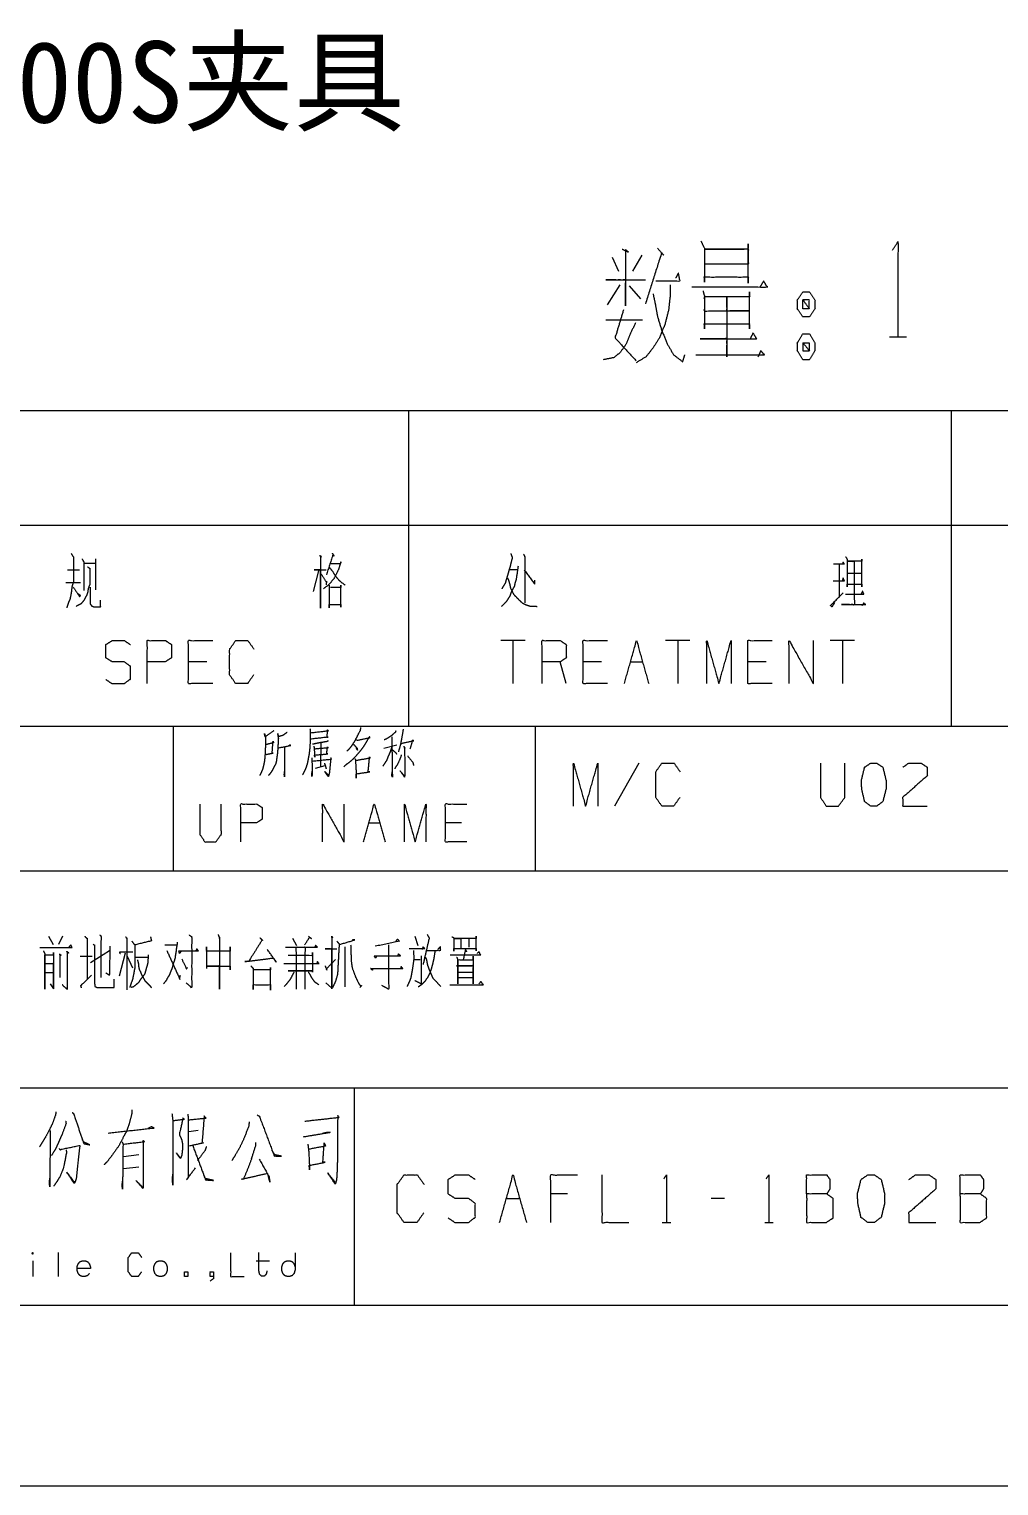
# Model space of a CAD drawing. Header units: millimetres. Extents: x 0 to 594, y 0 to 420.
# Drawn here: x 486 to 539.6, y 0 to 80.5 of the extents above; entities that cross this region are included whole.
import ezdxf

# ---------------------------------------------------------------- set-up
doc = ezdxf.new("R2010")
doc.units = ezdxf.units.MM
doc.layers.add('101', color=7, linetype='Continuous', true_color=0xffffff)

msp = doc.modelspace()

# ---------------------------------------------------------------- linework, layer by layer
at = {"layer": '101', "color": 72, "linetype": 'Continuous', "lineweight": 18}
for p, q in [((518.263, 67.944), (518.614, 67.172)), ((519.899, 68.054), (519.393, 67.172)), ((518.691, 66.401), (517.99, 65.298)), ((519.198, 66.346), (519.822, 65.629)), ((517.912, 64.472), (519.938, 64.472)), ((533.593, 63.535), (534.528, 63.535)), ((482, 59.463), (507, 59.463)), ((507, 59.463), (507, 53.113)), ((507, 59.463), (537, 59.463)), ((537, 59.463), (537, 53.113)), ((537, 59.463), (584, 59.463)), ((482, 53.113), (507, 53.113)), ((507, 53.113), (507, 42)), ((507, 53.113), (537, 53.113)), ((537, 53.113), (537, 42)), ((537, 53.113), (584, 53.113)), ((489.102, 51.025), (489.703, 51.025)), ((489.703, 51.25), (489.703, 49.55)), ((530.813, 50.95), (530.813, 49.125)), ((488.059, 49.95), (488.872, 49.95)), ((488.147, 50.65), (488.819, 50.65)), ((502.018, 50.6), (501.735, 49.45)), ((512.601, 50.675), (513.025, 50.675)), ((531.255, 50.475), (532.032, 50.475)), ((513.449, 46.737), (512.106, 46.737)), ((512.778, 46.737), (512.778, 44.363)), ((522.555, 46.737), (521.212, 46.737)), ((521.884, 46.737), (521.884, 44.363)), ((531.661, 46.737), (530.318, 46.737)), ((530.989, 46.737), (530.989, 44.363)), ((495.847, 45.563), (494.839, 45.563)), ((515.726, 44.363), (515.39, 45.563)), ((517.667, 45.563), (516.659, 45.563)), ((519.271, 45.563), (519.943, 45.563)), ((526.772, 45.563), (525.765, 45.563)), ((482, 42), (507, 42)), ((507, 42), (537, 42)), ((537, 42), (584, 42)), ((502.149, 41.069), (502.134, 39.766)), ((505.645, 40.782), (506.363, 40.98)), ((501.853, 39.678), (502.399, 39.832)), ((519.739, 39.961), (518.396, 37.586)), ((504.817, 36.664), (505.41, 36.664)), ((509.936, 36.664), (509.046, 36.664)), ((487.109, 30.386), (487.356, 29.936)), ((487.869, 30.386), (487.657, 29.936)), ((493.532, 29.911), (494.203, 29.911)), ((500.591, 30.286), (500.803, 29.886)), ((503.486, 29.811), (503.486, 27.586)), ((507.349, 30.386), (507.526, 29.886)), ((510.333, 30.236), (510.333, 29.786)), ((488.855, 29.286), (489.509, 29.286)), ((489.42, 28.936), (490.481, 29.611)), ((491.343, 29.461), (491.008, 28.186)), ((491.449, 29.286), (491.75, 28.636)), ((491.874, 29.236), (492.581, 29.236)), ((507.279, 29.111), (507.65, 29.111)), ((509.714, 28.411), (510.563, 28.411)), ((487.197, 27.761), (487.374, 27.486)), ((502.425, 27.811), (502.743, 27.536)), ((509.714, 28.111), (510.545, 28.111)), ((492.782, 19.856), (492.587, 19.753)), ((495.367, 19.649), (494.855, 19.58)), ((492.099, 18.304), (491.246, 18.2)), ((491.246, 17.545), (492.099, 17.648)), ((515.785, 16.141), (514.867, 16.141)), ((512.409, 15.893), (513.151, 15.893)), ((524.466, 15.893), (523.724, 15.893)), ((521.032, 14.568), (521.5, 14.568)), ((526.69, 14.568), (527.158, 14.568)), ((487.641, 12.901), (487.641, 11.576)), ((486.227, 12.446), (486.227, 11.576)), ((498.585, 12.446), (499.317, 12.446))]:
    msp.add_line(p, q, dxfattribs=at)
at = {"layer": '101', "color": 133, "linetype": 'Continuous', "lineweight": 18}
for p, q in [((404, 42), (584, 42)), ((494, 42), (494, 34)), ((514, 42), (514, 34)), ((404, 34), (584, 34)), ((454, 22), (563, 22)), ((504, 22), (504, 10)), ((25, 10), (584, 10)), ((404, 10), (584, 10)), ((0, 0), (594, 0))]:
    msp.add_line(p, q, dxfattribs=at)
at = {"layer": '101', "color": 72, "linetype": 'Continuous', "lineweight": 18}
for points, knots in [([(523.165, 68.826), (523.36, 68.44), (523.36, 66.566), (523.36, 66.842), (525.776, 66.842), (525.776, 66.511), (525.776, 68.661), (525.776, 68.385), (523.36, 68.385), (525.776, 68.385), (525.776, 67.558), (523.36, 67.558)], [0, 0, 0.027307, 0.1457, 0.163111, 0.315748, 0.336641, 0.472445, 0.489856, 0.642493, 0.79513, 0.847363, 1, 1]), ([(533.748, 68.33), (534.06, 68.771), (534.06, 63.535)], [0, 0, 0.09349, 1, 1]), ([(518.808, 68.385), (519.159, 68.22), (519.003, 68.33), (519.003, 65.243), (519.003, 66.676), (517.912, 66.676), (520.094, 66.676)], [0, 0, 0.046318, 0.069125, 0.43782, 0.609, 0.739333, 1, 1]), ([(520.757, 68.44), (521.108, 68.054), (520.991, 68.164), (520.094, 65.353)], [0, 0, 0.143534, 0.18777, 1, 1]), ([(520.679, 66.621), (522.004, 66.621), (521.926, 67.062), (521.77, 66.787)], [0, 0, 0.634141, 0.848456, 1, 1]), ([(521.458, 66.401), (521.458, 65.739), (521.38, 65.023), (521.185, 64.251), (520.874, 63.479), (520.523, 62.928), (520.133, 62.432), (519.588, 62.102)], [0, 0, 0.134096, 0.280225, 0.44158, 0.610308, 0.742761, 0.870654, 1, 1]), ([(522.658, 66.29), (526.828, 66.29), (526.633, 66.621), (526.438, 66.29)], [0, 0, 0.844513, 0.922254, 1, 1]), ([(523.282, 66.07), (523.36, 65.794), (523.36, 63.976), (523.36, 64.251), (525.854, 64.251), (525.854, 63.976), (525.854, 66.015), (525.854, 65.739), (523.36, 65.739), (523.36, 64.968), (525.854, 64.968), (524.607, 64.968), (524.607, 65.739), (524.607, 62.432), (524.607, 63.424), (523.126, 63.424), (526.243, 63.424), (526.049, 63.755), (525.893, 63.424)], [0, 0, 0.011506, 0.084582, 0.095654, 0.195852, 0.206924, 0.288857, 0.29993, 0.400128, 0.431129, 0.531327, 0.581426, 0.612427, 0.745293, 0.785152, 0.844645, 0.969891, 0.985312, 1, 1]), ([(520.523, 65.905), (520.64, 65.353), (520.757, 64.692), (520.991, 63.92), (521.302, 63.149), (521.653, 62.542), (522.16, 62.157), (522.277, 62.542)], [0, 0, 0.122115, 0.267687, 0.442435, 0.622808, 0.774616, 0.912627, 1, 1]), ([(529.158, 66.015), (528.807, 66.015), (528.496, 65.574), (528.496, 65.078), (528.807, 64.637), (529.158, 64.637), (529.47, 65.078), (529.47, 65.574), (529.158, 66.015)], [0, 0, 0.091005, 0.231139, 0.359866, 0.5, 0.591005, 0.731139, 0.859866, 1, 1]), ([(528.807, 65.078), (529.158, 65.078), (528.807, 65.574), (528.807, 65.078)], [0, 0, 0.24115, 0.658892, 1, 1]), ([(529.158, 65.078), (529.158, 65.574), (528.807, 65.574)], [0, 0, 0.585837, 1, 1]), ([(518.886, 65.023), (518.419, 63.479), (519.588, 62.212)], [0, 0, 0.483238, 1, 1]), ([(519.549, 64.306), (519.237, 63.645), (519.042, 63.149), (518.691, 62.653), (518.341, 62.377), (517.756, 62.267)], [0, 0, 0.251054, 0.43404, 0.642631, 0.795771, 1, 1]), ([(529.47, 63.204), (529.158, 63.7), (528.807, 63.7), (528.496, 63.204), (528.496, 62.763), (528.807, 62.267), (529.158, 62.267), (529.47, 62.763), (529.47, 63.204)], [0, 0, 0.149201, 0.238508, 0.387709, 0.499999, 0.649201, 0.738508, 0.887711, 1, 1]), ([(528.807, 63.204), (528.807, 62.763), (529.158, 62.763)], [0, 0, 0.557, 1, 1]), ([(529.158, 63.204), (528.807, 63.204), (529.158, 62.763), (529.158, 63.204)], [0, 0, 0.258809, 0.67459, 1, 1]), ([(522.892, 62.542), (526.672, 62.542), (526.477, 62.763), (526.321, 62.432)], [0, 0, 0.851382, 0.917654, 1, 1]), ([(502.778, 51.575), (502.884, 51.425), (502.814, 51.45), (502.46, 50.375)], [0, 0, 0.132127, 0.18606, 1, 1]), ([(488.359, 51.55), (488.483, 51.35), (488.483, 50), (488.395, 49.7), (488.359, 49.375), (488.289, 49.025), (488.2, 48.825), (488.112, 48.55)], [0, 0, 0.076124, 0.513099, 0.614333, 0.72015, 0.835727, 0.906506, 1, 1]), ([(489.261, 50.825), (489.385, 50.725), (489.385, 49.85), (489.296, 49.6), (489.261, 49.375), (489.19, 49.2), (489.049, 48.95), (488.907, 48.775), (488.624, 48.625)], [0, 0, 0.062424, 0.405825, 0.509885, 0.599271, 0.67335, 0.786068, 0.874362, 1, 1]), ([(488.96, 51.25), (489.049, 51.1), (489.049, 49.5)], [0, 0, 0.098135, 1, 1]), ([(502.089, 51.45), (502.195, 51.35), (502.142, 51.425), (502.142, 48.525), (502.142, 50.65), (501.788, 50.65), (502.442, 50.65)], [0, 0, 0.023246, 0.037896, 0.500412, 0.839325, 0.895699, 1, 1]), ([(502.708, 51), (503.255, 51), (503.273, 51.1), (503.114, 50.625), (502.884, 50.175), (502.619, 49.85), (502.301, 49.6)], [0, 0, 0.220965, 0.261917, 0.463928, 0.667686, 0.836825, 1, 1]), ([(502.637, 50.775), (502.814, 50.55), (503.008, 50.25), (503.185, 50.05), (503.503, 49.8)], [0, 0, 0.217552, 0.489381, 0.692327, 1, 1]), ([(513.061, 50.85), (512.954, 50.125), (512.884, 49.9), (512.848, 49.725), (512.742, 49.55), (512.654, 49.35), (512.601, 49.2), (512.477, 49), (512.371, 48.85), (512.141, 48.625)], [0, 0, 0.296652, 0.392139, 0.464421, 0.547265, 0.635793, 0.700209, 0.795425, 0.869798, 1, 1]), ([(512.654, 51.55), (512.742, 51.325), (512.654, 51), (512.619, 50.825), (512.548, 50.6), (512.477, 50.35), (512.407, 50.125), (512.354, 49.925), (512.265, 49.775), (512.159, 49.6)], [0, 0, 0.116544, 0.278924, 0.364995, 0.478698, 0.603958, 0.717661, 0.817413, 0.901351, 1, 1]), ([(513.361, 51.525), (513.432, 51.35), (513.432, 48.825)], [0, 0, 0.069554, 1, 1]), ([(530.495, 50.975), (531.096, 50.975), (531.025, 51.075), (530.989, 50.95)], [0, 0, 0.704243, 0.847777, 1, 1]), ([(531.166, 51.375), (531.255, 51.225), (531.255, 49.725), (531.255, 49.85), (532.068, 49.85), (532.068, 49.725), (532.068, 51.225), (532.068, 51.125), (531.255, 51.125), (531.643, 51.125), (531.643, 48.725), (530.936, 48.725), (532.28, 48.725), (532.191, 48.775), (532.174, 48.825), (532.068, 48.675)], [0, 0, 0.016858, 0.162101, 0.174205, 0.252928, 0.265032, 0.410275, 0.419958, 0.498681, 0.536329, 0.768718, 0.837174, 0.967243, 0.977076, 0.98221, 1, 1]), ([(502.177, 50.425), (502.478, 49.95), (502.478, 50.025), (502.442, 49.825)], [0, 0, 0.668993, 0.75826, 1, 1]), ([(512.477, 50.2), (512.548, 50.025), (512.601, 49.825), (512.636, 49.65), (512.813, 49.3), (512.901, 49.2), (513.149, 48.95), (513.29, 48.825), (513.467, 48.725), (513.714, 48.65), (513.944, 48.65), (514.121, 48.625)], [0, 0, 0.075197, 0.157622, 0.228747, 0.384954, 0.438112, 0.578249, 0.653431, 0.734341, 0.837339, 0.928876, 1, 1]), ([(513.396, 50.65), (513.98, 49.85), (513.98, 50.075)], [0, 0, 0.81482, 1, 1]), ([(530.477, 50.05), (531.096, 50.05), (531.025, 50.2), (530.989, 50.075)], [0, 0, 0.676561, 0.857934, 1, 1]), ([(488.465, 49.7), (488.819, 49.175), (488.872, 49.225), (488.731, 49.325)], [0, 0, 0.720028, 0.802953, 1, 1]), ([(489.402, 49.7), (489.402, 48.775), (489.491, 48.65), (489.632, 48.6), (489.985, 48.6), (489.985, 48.975)], [0, 0, 0.472766, 0.551011, 0.62766, 0.808338, 1, 1]), ([(502.619, 49.8), (502.619, 48.55), (502.619, 48.725), (503.255, 48.725), (503.255, 48.6), (503.255, 49.8), (503.255, 49.675), (502.69, 49.675)], [0, 0, 0.306602, 0.349526, 0.505604, 0.536265, 0.830602, 0.861262, 1, 1]), ([(530.565, 48.85), (530.406, 48.6), (530.336, 48.675), (531.025, 49.375)], [0, 0, 0.214427, 0.289033, 1, 1]), ([(531.166, 49.3), (532.174, 49.3), (532.103, 49.475), (532.032, 49.325)], [0, 0, 0.739673, 0.878255, 1, 1]), ([(490.269, 44.588), (490.604, 44.363), (491.294, 44.363), (491.63, 44.613), (491.63, 45.313), (491.294, 45.563), (490.622, 45.563), (490.269, 45.788), (490.269, 46.513), (490.622, 46.737), (491.294, 46.737), (491.63, 46.513)], [0, 0, 0.068035, 0.184054, 0.254518, 0.372335, 0.442799, 0.555847, 0.62637, 0.748394, 0.818917, 0.931965, 1, 1]), ([(492.563, 44.363), (492.563, 46.737), (493.57, 46.737), (493.906, 46.513), (493.906, 45.788), (493.553, 45.563), (492.563, 45.563)], [0, 0, 0.401146, 0.571314, 0.639589, 0.762044, 0.832821, 1, 1]), ([(496.183, 44.363), (494.839, 44.363), (494.839, 46.737), (496.183, 46.737)], [0, 0, 0.26539, 0.73461, 1, 1]), ([(498.441, 44.838), (498.106, 44.363), (497.452, 44.363), (497.116, 44.838), (497.116, 46.263), (497.452, 46.737), (498.123, 46.737), (498.459, 46.263)], [0, 0, 0.114572, 0.243369, 0.357936, 0.638584, 0.753151, 0.885433, 1, 1]), ([(514.383, 44.363), (514.383, 46.737), (515.39, 46.737), (515.726, 46.513), (515.726, 45.788), (515.39, 45.563), (514.383, 45.563)], [0, 0, 0.400952, 0.571031, 0.639278, 0.761674, 0.829921, 1, 1]), ([(518.002, 44.363), (516.659, 44.363), (516.659, 46.737), (518.002, 46.737)], [0, 0, 0.26539, 0.73461, 1, 1]), ([(518.935, 44.363), (519.607, 46.737), (520.279, 44.363)], [0, 0, 0.499999, 1, 1]), ([(523.488, 44.363), (523.488, 46.737), (524.16, 44.363), (524.832, 46.737), (524.832, 44.363)], [0, 0, 0.245192, 0.500001, 0.754808, 1, 1]), ([(527.108, 44.363), (525.765, 44.363), (525.765, 46.737), (527.108, 46.737)], [0, 0, 0.26539, 0.73461, 1, 1]), ([(528.041, 44.363), (528.041, 46.737), (529.385, 44.363), (529.385, 46.737)], [0, 0, 0.317574, 0.682426, 1, 1]), ([(504.35, 41.93), (504.334, 41.775), (504.147, 41.422), (504.038, 41.201), (503.913, 41.002), (503.757, 40.782), (503.6, 40.627)], [0, 0, 0.101777, 0.36375, 0.525151, 0.678919, 0.856079, 1, 1]), ([(499.558, 41.753), (499.496, 41.709), (499.075, 41.422), (499.043, 41.599), (499.09, 41.422), (499.09, 40.848), (499.075, 40.495), (499.059, 40.252), (499.028, 40.009), (498.981, 39.788), (498.918, 39.567), (498.84, 39.413), (498.778, 39.28)], [0, 0, 0.024368, 0.186804, 0.243943, 0.302152, 0.485021, 0.597665, 0.675193, 0.753197, 0.825097, 0.898188, 0.953343, 1, 1]), ([(499.121, 40.428), (499.153, 40.45), (499.512, 40.517), (499.465, 40.495), (499.512, 41.179), (499.543, 41.091), (499.106, 40.98)], [0, 0, 0.022681, 0.239272, 0.269991, 0.67699, 0.732558, 1, 1]), ([(500.292, 41.665), (500.042, 41.488), (499.808, 41.422), (499.777, 41.599), (499.808, 41.334), (499.793, 41.069), (499.777, 40.782), (499.761, 40.539), (499.73, 40.318), (499.699, 40.075), (499.652, 39.898), (499.574, 39.766), (499.496, 39.611), (499.418, 39.479), (499.34, 39.368), (499.262, 39.28)], [0, 0, 0.096323, 0.172942, 0.229419, 0.31342, 0.396988, 0.487497, 0.564128, 0.634338, 0.711439, 0.768977, 0.817389, 0.871907, 0.92032, 0.962889, 1, 1]), ([(501.556, 41.864), (501.572, 41.665), (501.572, 41.312), (501.556, 40.98), (501.54, 40.76), (501.509, 40.472), (501.462, 40.23), (501.415, 39.965), (501.353, 39.766), (501.275, 39.567), (501.15, 39.324)], [0, 0, 0.076501, 0.212087, 0.339339, 0.424292, 0.535104, 0.630037, 0.733303, 0.813244, 0.895183, 1, 1]), ([(501.603, 41.643), (502.571, 41.753), (502.524, 41.797), (502.477, 41.4), (502.555, 41.4), (501.587, 41.289)], [0, 0, 0.391065, 0.416908, 0.577568, 0.608919, 1, 1]), ([(502.555, 41.201), (502.508, 41.157), (502.118, 41.091), (501.899, 41.047), (501.696, 41.002)], [0, 0, 0.072258, 0.516577, 0.766872, 1, 1]), ([(504.131, 41.245), (504.178, 41.223), (504.88, 41.378), (504.834, 41.422), (504.709, 41.201), (504.568, 40.958), (504.428, 40.76), (504.272, 40.561), (504.1, 40.362), (503.913, 40.163), (503.71, 39.987), (503.554, 39.876), (503.429, 39.766)], [0, 0, 0.017087, 0.254606, 0.275863, 0.359627, 0.452281, 0.53264, 0.616083, 0.702808, 0.792983, 0.881824, 0.944958, 1, 1]), ([(506.3, 41.753), (506.269, 41.665), (506.066, 41.488), (505.848, 41.334), (505.66, 41.245)], [0, 0, 0.111866, 0.433083, 0.752722, 1, 1]), ([(506.082, 41.422), (506.098, 39.678), (506.113, 39.192), (506.082, 39.28), (506.098, 39.479)], [0, 0, 0.691284, 0.883885, 0.921007, 1, 1]), ([(506.706, 41.841), (506.691, 41.731), (506.613, 41.267), (506.55, 40.958), (506.441, 40.583)], [0, 0, 0.086565, 0.451627, 0.696476, 1, 1]), ([(506.581, 41.047), (507.284, 41.201), (507.221, 41.223), (507.081, 40.737)], [0, 0, 0.557075, 0.608386, 1, 1]), ([(499.793, 40.804), (500.495, 40.936), (500.448, 40.958), (500.37, 40.914)], [0, 0, 0.834801, 0.895274, 1, 1]), ([(500.152, 40.848), (500.152, 39.214), (500.136, 39.324), (500.152, 39.501)], [0, 0, 0.849787, 0.907774, 1, 1]), ([(501.775, 40.892), (501.79, 40.737), (501.821, 40.296), (501.806, 40.406), (502.539, 40.472), (502.477, 40.472), (502.524, 40.87), (502.555, 40.804), (501.79, 40.737)], [0, 0, 0.056492, 0.21748, 0.258025, 0.525912, 0.548628, 0.694157, 0.720792, 1, 1]), ([(503.959, 41.002), (503.991, 40.98), (504.162, 40.782), (504.178, 40.671), (504.116, 40.826)], [0, 0, 0.066027, 0.51959, 0.712136, 1, 1]), ([(504.038, 40.208), (504.069, 40.141), (504.1, 39.589), (504.116, 39.523), (504.116, 39.126), (504.1, 39.302), (504.1, 39.368), (504.865, 39.479), (504.771, 39.479), (504.849, 40.296), (504.88, 40.252), (504.834, 40.23), (504.084, 40.097)], [0, 0, 0.018828, 0.160986, 0.178485, 0.280675, 0.32627, 0.343302, 0.542022, 0.566109, 0.777123, 0.791034, 0.804348, 1, 1]), ([(506.082, 40.87), (505.988, 40.583), (505.879, 40.34), (505.785, 40.097), (505.692, 39.965), (505.582, 39.788)], [0, 0, 0.251915, 0.474139, 0.691324, 0.826702, 1, 1]), ([(506.098, 40.715), (506.3, 40.539), (506.347, 40.45)], [0, 0, 0.729132, 1, 1]), ([(506.597, 40.428), (506.581, 40.318), (506.41, 39.92), (506.238, 39.656)], [0, 0, 0.129623, 0.632932, 1, 1]), ([(506.738, 40.892), (506.816, 40.782), (506.784, 40.804), (506.8, 39.633), (506.8, 39.346), (506.784, 39.192), (506.535, 39.545), (506.784, 39.236)], [0, 0, 0.051679, 0.066293, 0.513636, 0.623353, 0.682731, 0.848101, 1, 1]), ([(506.956, 40.362), (507.237, 40.009), (507.284, 39.832)], [0, 0, 0.711826, 1, 1]), ([(501.65, 40.252), (501.665, 40.053), (501.681, 39.545), (501.665, 39.214), (501.65, 39.302), (501.681, 39.523)], [0, 0, 0.147471, 0.523365, 0.76867, 0.83502, 1, 1]), ([(501.681, 40.075), (502.742, 40.185), (502.711, 40.252), (502.696, 40.141), (502.649, 39.633), (502.633, 39.435), (502.571, 39.214), (502.368, 39.501), (502.586, 39.28)], [0, 0, 0.37408, 0.399746, 0.438828, 0.617586, 0.687454, 0.767884, 0.891101, 1, 1]), ([(502.352, 39.965), (502.415, 39.788), (502.446, 39.656)], [0, 0, 0.579206, 1, 1]), ([(516.12, 37.586), (516.12, 39.961), (516.791, 37.586), (517.463, 39.961), (517.463, 37.586)], [0, 0, 0.245192, 0.500001, 0.754808, 1, 1]), ([(521.998, 38.061), (521.662, 37.586), (521.008, 37.586), (520.672, 38.061), (520.672, 39.486), (521.008, 39.961), (521.68, 39.961), (522.016, 39.486)], [0, 0, 0.114567, 0.243365, 0.357937, 0.638586, 0.753158, 0.885433, 1, 1]), ([(529.778, 39.961), (529.778, 38.061), (530.097, 37.586), (530.768, 37.586), (531.122, 38.061), (531.122, 39.961)], [0, 0, 0.337152, 0.4386, 0.55778, 0.662848, 1, 1]), ([(532.886, 37.586), (533.221, 37.836), (533.398, 38.536), (533.398, 39.011), (533.221, 39.736), (532.886, 39.961), (532.55, 39.961), (532.214, 39.736), (532.037, 39.011), (532.055, 38.536), (532.214, 37.836), (532.55, 37.586), (532.886, 37.586)], [0, 0, 0.067524, 0.183969, 0.260581, 0.38094, 0.446137, 0.5003, 0.565502, 0.685861, 0.762526, 0.878307, 0.945837, 1, 1]), ([(534.331, 39.736), (534.65, 39.961), (535.339, 39.961), (535.675, 39.736), (535.675, 39.261), (534.314, 38.061), (534.331, 37.586), (535.675, 37.586)], [0, 0, 0.069694, 0.192978, 0.265273, 0.350226, 0.674741, 0.759753, 1, 1]), ([(495.468, 37.701), (495.468, 36.023), (495.749, 35.604), (496.342, 35.604), (496.655, 36.023), (496.655, 37.701)], [0, 0, 0.337151, 0.438599, 0.557782, 0.662849, 1, 1]), ([(497.731, 35.604), (497.731, 37.701), (498.621, 37.701), (498.918, 37.503), (498.918, 36.862), (498.605, 36.664), (497.731, 36.664)], [0, 0, 0.401145, 0.571315, 0.639588, 0.762043, 0.832818, 1, 1]), ([(502.257, 35.604), (502.257, 37.701), (503.443, 35.604), (503.443, 37.701)], [0, 0, 0.317575, 0.682425, 1, 1]), ([(506.783, 35.604), (506.783, 37.701), (507.376, 35.604), (507.969, 37.701), (507.969, 35.604)], [0, 0, 0.245192, 0.5, 0.754808, 1, 1]), ([(510.232, 35.604), (509.046, 35.604), (509.046, 37.701), (510.232, 37.701)], [0, 0, 0.265391, 0.734609, 1, 1]), ([(486.614, 29.761), (488.399, 29.761), (488.346, 29.911), (488.222, 29.786)], [0, 0, 0.842003, 0.917044, 1, 1]), ([(489.102, 30.386), (489.244, 30.261), (489.244, 28.011)], [0, 0, 0.077385, 1, 1]), ([(489.562, 29.961), (489.65, 29.886), (489.65, 27.786), (489.668, 27.611), (489.792, 27.561), (490.728, 27.561), (490.728, 28.011)], [0, 0, 0.029631, 0.566434, 0.611395, 0.645508, 0.884971, 1, 1]), ([(489.933, 30.461), (490.004, 30.411), (490.004, 28.111)], [0, 0, 0.036281, 1, 1]), ([(490.499, 29.836), (490.463, 28.236), (490.269, 28.361)], [0, 0, 0.873798, 1, 1]), ([(491.361, 30.361), (491.432, 30.261), (491.432, 27.436)], [0, 0, 0.041549, 1, 1]), ([(491.874, 29.911), (491.874, 28.636), (491.838, 28.511), (491.821, 28.361), (491.75, 28.011), (491.591, 27.561)], [0, 0, 0.533406, 0.587751, 0.650939, 0.800321, 1, 1]), ([(492.74, 30.361), (492.793, 30.136), (491.874, 29.911), (491.715, 30.111)], [0, 0, 0.161321, 0.821661, 1, 1]), ([(494.221, 30.061), (494.097, 29.186), (494.062, 29.061), (493.991, 28.861), (493.938, 28.636), (493.85, 28.436), (493.779, 28.236), (493.691, 28.111), (493.602, 27.936), (493.461, 27.761)], [0, 0, 0.358965, 0.411731, 0.497897, 0.591799, 0.680619, 0.766785, 0.828972, 0.908603, 1, 1]), ([(494.875, 30.461), (495.016, 30.361), (495.016, 27.561), (494.716, 27.811)], [0, 0, 0.051479, 0.883809, 1, 1]), ([(496.48, 30.486), (496.568, 30.261), (496.55, 30.311), (496.55, 27.461), (496.55, 28.736), (495.879, 28.736), (497.151, 28.736), (497.151, 28.536), (497.151, 29.811), (497.151, 29.561), (495.843, 29.561), (495.843, 29.811), (495.843, 28.611)], [0, 0, 0.022285, 0.027173, 0.289919, 0.407464, 0.469386, 0.586709, 0.605148, 0.722692, 0.74574, 0.866322, 0.88937, 1, 1]), ([(498.791, 30.311), (498.933, 30.161), (498.898, 30.161), (498.173, 29.011), (497.961, 28.986), (499.534, 29.186), (499.693, 28.961), (499.198, 29.661)], [0, 0, 0.045481, 0.053278, 0.353152, 0.400262, 0.750088, 0.810878, 1, 1]), ([(500.202, 29.786), (501.969, 29.786), (501.863, 29.886), (501.81, 29.761)], [0, 0, 0.862592, 0.933739, 1, 1]), ([(500.803, 27.461), (500.803, 29.786), (501.28, 29.786), (501.28, 27.461)], [0, 0, 0.453464, 0.546536, 1, 1]), ([(501.474, 30.386), (501.634, 30.261), (501.51, 30.311), (501.262, 29.911)], [0, 0, 0.250977, 0.416531, 1, 1]), ([(502.726, 30.361), (502.814, 30.311), (502.761, 30.361), (502.761, 27.486), (502.761, 29.686), (502.39, 29.686), (503.044, 29.686)], [0, 0, 0.016179, 0.027791, 0.485991, 0.836613, 0.895773, 1, 1]), ([(503.044, 30.111), (503.168, 29.961), (503.079, 28.286), (502.973, 27.911), (502.814, 27.561)], [0, 0, 0.073489, 0.707416, 0.8547, 1, 1]), ([(503.203, 29.936), (504.034, 30.186), (503.91, 30.186), (503.91, 30.136)], [0, 0, 0.833155, 0.951983, 1, 1]), ([(503.804, 29.911), (503.822, 29.411), (503.839, 28.986), (503.892, 28.636), (504.069, 28.161), (504.246, 27.786), (504.37, 27.611), (504.405, 27.661), (504.317, 27.561)], [0, 0, 0.191684, 0.354656, 0.490281, 0.684462, 0.843292, 0.925407, 0.948867, 1, 1]), ([(506.31, 30.111), (506.399, 30.236), (506.487, 30.111), (505.161, 29.836)], [0, 0, 0.092222, 0.184443, 1, 1]), ([(505.904, 29.911), (505.904, 27.461), (505.533, 27.661)], [0, 0, 0.853167, 1, 1]), ([(507.031, 29.711), (507.897, 29.711), (507.809, 29.811), (507.756, 29.661)], [0, 0, 0.747499, 0.862686, 1, 1]), ([(508.039, 30.486), (508.145, 30.286), (507.809, 28.836)], [0, 0, 0.132015, 1, 1]), ([(508.003, 29.611), (508.781, 29.611), (508.763, 29.811), (508.622, 29.661)], [0, 0, 0.656504, 0.825995, 1, 1]), ([(509.396, 30.361), (509.502, 30.311), (509.502, 29.561), (509.502, 29.711), (510.739, 29.711), (510.739, 29.586), (510.739, 30.386), (510.739, 30.261), (509.502, 30.261), (509.891, 30.261), (509.891, 29.711)], [0, 0, 0.021391, 0.158237, 0.185607, 0.411359, 0.434166, 0.580136, 0.602943, 0.828695, 0.899646, 1, 1]), ([(486.826, 29.586), (486.897, 29.411), (486.897, 27.461), (486.897, 29.361), (487.374, 29.361), (487.374, 29.486), (487.374, 27.486), (487.374, 28.861), (486.879, 28.861), (486.879, 28.386), (487.356, 28.386)], [0, 0, 0.019945, 0.226009, 0.426789, 0.477217, 0.490426, 0.701774, 0.847075, 0.899373, 0.949568, 1, 1]), ([(487.71, 29.411), (487.798, 29.336), (487.727, 29.361), (487.727, 28.111)], [0, 0, 0.080429, 0.13247, 1, 1]), ([(488.098, 29.561), (488.222, 29.461), (488.134, 29.536), (488.134, 27.461), (487.851, 27.711)], [0, 0, 0.05833, 0.100819, 0.861604, 1, 1]), ([(491.078, 29.411), (491.025, 29.536), (491.768, 29.536)], [0, 0, 0.154629, 1, 1]), ([(492.616, 29.361), (492.598, 29.061), (492.581, 28.861), (492.51, 28.636), (492.457, 28.436), (492.422, 28.311), (492.316, 28.161), (492.192, 28.011), (492.086, 27.836), (491.944, 27.711), (491.785, 27.586), (491.679, 27.561)], [0, 0, 0.139341, 0.232434, 0.341794, 0.437727, 0.497958, 0.583143, 0.673289, 0.768176, 0.855679, 0.949485, 1, 1]), ([(492.015, 29.086), (492.068, 28.886), (492.086, 28.711), (492.121, 28.536), (492.192, 28.411), (492.245, 28.261), (492.333, 28.111), (492.422, 27.936), (492.528, 27.836), (492.598, 27.761), (492.704, 27.661), (492.793, 27.536)], [0, 0, 0.116122, 0.214831, 0.315025, 0.395629, 0.48491, 0.582618, 0.692645, 0.774444, 0.832284, 0.914083, 1, 1]), ([(493.638, 29.611), (494.362, 28.011), (494.38, 28.236)], [0, 0, 0.886137, 1, 1]), ([(494.433, 29.561), (494.345, 29.436), (494.309, 29.586), (495.387, 29.586), (495.299, 29.686), (495.228, 29.561)], [0, 0, 0.092089, 0.18479, 0.833341, 0.913605, 1, 1]), ([(494.468, 29.136), (494.733, 28.586), (494.786, 28.661)], [0, 0, 0.869223, 1, 1]), ([(500.343, 29.336), (501.687, 29.336), (501.687, 29.486), (501.687, 28.411), (501.687, 28.486), (500.343, 28.486), (501.634, 28.486), (501.634, 28.436)], [0, 0, 0.252175, 0.280334, 0.482141, 0.496221, 0.748396, 0.990614, 1, 1]), ([(502.39, 28.761), (502.496, 28.511), (502.461, 28.586), (502.973, 29.111)], [0, 0, 0.249564, 0.325757, 1, 1]), ([(505.25, 29.311), (505.179, 29.186), (505.108, 29.311), (506.558, 29.311), (506.452, 29.411), (506.399, 29.311)], [0, 0, 0.071965, 0.143929, 0.870231, 0.943274, 1, 1]), ([(507.279, 29.611), (507.296, 29.136), (507.226, 28.636), (507.19, 28.411), (507.12, 28.061), (507.049, 27.886), (506.925, 27.611)], [0, 0, 0.231255, 0.476934, 0.587743, 0.761463, 0.853288, 1, 1]), ([(507.703, 29.311), (507.703, 27.761), (507.349, 27.936)], [0, 0, 0.797139, 1, 1]), ([(508.463, 29.611), (508.445, 29.436), (508.392, 29.111), (508.339, 28.886), (508.269, 28.611), (508.18, 28.361), (508.056, 28.111), (507.897, 27.886), (507.721, 27.711), (507.544, 27.586)], [0, 0, 0.076302, 0.219154, 0.319438, 0.442614, 0.557645, 0.678646, 0.798185, 0.906093, 1, 1]), ([(507.95, 29.211), (508.003, 29.061), (508.039, 28.836), (508.127, 28.586), (508.251, 28.286), (508.357, 28.061), (508.534, 27.886), (508.781, 27.611)], [0, 0, 0.086284, 0.209801, 0.353604, 0.529593, 0.664486, 0.799368, 1, 1]), ([(509.308, 29.361), (510.987, 29.361), (510.899, 29.536), (510.792, 29.436)], [0, 0, 0.830859, 0.927862, 1, 1]), ([(509.661, 29.236), (509.732, 29.086), (509.732, 27.761), (509.732, 29.086), (510.58, 29.086), (510.58, 29.286), (510.58, 27.761), (510.58, 28.761), (509.661, 28.761), (510.563, 28.761)], [0, 0, 0.020199, 0.181592, 0.342986, 0.446328, 0.470689, 0.656444, 0.778251, 0.890203, 1, 1]), ([(510.121, 29.711), (510.209, 29.536), (510.139, 29.611), (510.032, 29.111)], [0, 0, 0.241954, 0.369159, 1, 1]), ([(488.926, 27.536), (488.89, 27.661), (489.474, 28.236)], [0, 0, 0.136889, 1, 1]), ([(498.279, 28.761), (498.42, 28.611), (498.42, 27.436), (498.42, 27.711), (499.375, 27.711), (499.375, 27.411), (499.375, 28.661), (499.375, 28.536), (498.438, 28.536)], [0, 0, 0.039471, 0.264467, 0.317125, 0.499887, 0.557333, 0.79669, 0.820626, 1, 1]), ([(500.114, 28.886), (502.04, 28.886), (501.969, 28.986), (501.934, 28.886)], [0, 0, 0.893953, 0.950778, 1, 1]), ([(500.679, 28.411), (500.591, 28.261), (500.467, 28.011), (500.308, 27.811), (500.131, 27.611)], [0, 0, 0.178477, 0.464404, 0.726372, 1, 1]), ([(501.457, 28.411), (501.545, 28.286), (501.634, 28.111), (501.793, 27.886), (502.04, 27.711)], [0, 0, 0.16501, 0.376305, 0.673312, 1, 1]), ([(505.038, 28.611), (505.002, 28.511), (504.914, 28.611), (506.681, 28.611), (506.593, 28.711), (506.558, 28.586)], [0, 0, 0.046717, 0.10549, 0.883999, 0.942784, 1, 1]), ([(509.29, 27.711), (511.128, 27.711), (511.005, 27.886), (510.899, 27.761)], [0, 0, 0.829348, 0.926045, 1, 1]), ([(487.515, 20.684), (487.49, 20.512), (487.319, 20.029), (487.149, 19.684), (486.929, 19.27), (486.758, 18.994), (486.612, 18.752)], [0, 0, 0.081146, 0.319756, 0.49905, 0.71731, 0.868474, 1, 1]), ([(488.051, 20.167), (488.076, 20.029), (487.856, 19.442), (487.758, 19.235), (487.612, 18.89), (487.466, 18.58), (487.271, 18.269)], [0, 0, 0.067376, 0.368457, 0.478479, 0.658654, 0.823687, 1, 1]), ([(488.417, 20.65), (488.49, 20.581), (489.051, 18.925), (489.393, 18.856), (489.076, 18.994), (488.978, 19.132)], [0, 0, 0.037082, 0.681737, 0.810185, 0.937687, 1, 1]), ([(491.709, 20.788), (491.709, 20.615), (491.563, 20.029), (491.416, 19.615), (491.27, 19.339), (491.002, 18.821), (490.611, 18.269), (490.343, 17.924), (490.172, 17.752)], [0, 0, 0.049752, 0.224095, 0.350744, 0.440846, 0.608969, 0.803946, 0.929998, 1, 1]), ([(493.928, 20.581), (493.976, 20.167), (493.976, 16.648), (493.952, 16.924), (493.976, 17.234)], [0, 0, 0.092137, 0.86992, 0.931161, 1, 1]), ([(494.001, 20.201), (494.611, 20.27), (494.537, 20.339), (494.342, 19.477), (494.342, 19.408), (494.391, 19.304), (494.464, 19.132), (494.513, 18.89), (494.513, 18.683), (494.489, 18.442), (494.464, 18.269), (494.391, 18.097), (494.172, 18.407), (494.391, 18.131)], [0, 0, 0.163213, 0.189962, 0.425149, 0.443501, 0.473932, 0.523767, 0.589293, 0.644347, 0.708903, 0.755238, 0.805073, 0.906208, 1, 1]), ([(494.806, 20.546), (494.83, 20.236), (494.83, 17.062), (494.733, 16.924), (495.22, 17.579)], [0, 0, 0.069653, 0.779472, 0.817267, 1, 1]), ([(494.855, 20.236), (495.806, 20.339), (495.708, 20.443), (495.586, 18.959), (495.66, 18.959), (494.879, 18.787)], [0, 0, 0.276542, 0.317649, 0.747834, 0.768982, 1, 1]), ([(498.634, 20.512), (498.756, 20.443), (499.586, 18.235), (499.976, 18.235), (499.61, 18.304), (499.464, 18.545)], [0, 0, 0.039541, 0.70512, 0.815248, 0.920314, 1, 1]), ([(501.268, 20.167), (503.146, 20.374), (503.097, 20.477), (503.073, 19.96), (503.073, 18.028), (503.048, 17.269), (503.024, 16.924), (502.975, 16.751), (502.951, 16.682), (502.536, 17.303), (502.951, 16.786)], [0, 0, 0.261648, 0.277492, 0.349233, 0.616765, 0.721922, 0.769815, 0.794639, 0.804773, 0.908173, 1, 1]), ([(487.197, 19.649), (487.173, 16.544), (487.149, 16.82), (487.197, 17.096)], [0, 0, 0.847819, 0.923473, 1, 1]), ([(490.392, 19.511), (492.929, 19.787), (492.782, 19.856)], [0, 0, 0.940373, 1, 1]), ([(498.195, 20.132), (498.171, 19.891), (497.903, 19.201), (497.659, 18.683), (497.415, 18.269), (497.244, 17.993)], [0, 0, 0.102841, 0.416509, 0.658909, 0.862495, 1, 1]), ([(501.195, 19.304), (502.658, 19.546), (502.512, 19.546), (502.243, 19.477)], [0, 0, 0.777945, 0.854701, 1, 1]), ([(488.076, 18.58), (488.1, 18.442), (487.929, 17.579), (487.734, 17.096), (487.563, 16.82), (487.393, 16.579)], [0, 0, 0.064861, 0.471801, 0.712904, 0.863113, 1, 1]), ([(487.685, 18.649), (487.758, 18.58), (487.807, 18.614), (488.832, 18.821), (488.685, 17.476), (488.637, 16.993), (488.563, 16.786), (488.515, 16.717), (488.124, 17.338), (488.539, 16.786)], [0, 0, 0.021075, 0.033595, 0.252602, 0.536203, 0.637926, 0.683931, 0.701638, 0.85533, 1, 1]), ([(491.172, 19.028), (491.221, 18.89), (491.197, 16.613), (491.197, 16.406), (491.172, 16.613), (491.197, 16.855)], [0, 0, 0.047496, 0.786426, 0.853598, 0.921234, 1, 1]), ([(491.221, 18.89), (492.343, 19.028), (492.343, 19.097), (492.392, 19.028), (492.343, 18.994), (492.343, 16.579), (492.319, 16.441), (491.929, 16.889), (492.319, 16.51)], [0, 0, 0.224404, 0.238101, 0.254875, 0.266735, 0.746114, 0.773932, 0.891945, 1, 1]), ([(495.074, 18.821), (495.781, 16.924), (496.221, 16.889), (495.781, 16.993), (495.684, 17.2)], [0, 0, 0.643821, 0.783835, 0.927245, 1, 1]), ([(495.83, 18.752), (495.757, 18.545), (495.342, 17.993)], [0, 0, 0.241281, 1, 1]), ([(498.537, 18.994), (498.537, 18.787), (498.317, 18.097), (498.342, 18.131), (498.122, 17.545), (497.878, 16.958), (497.781, 16.958), (499.147, 17.269)], [0, 0, 0.055449, 0.249407, 0.260725, 0.428474, 0.598624, 0.62477, 1, 1]), ([(501.439, 18.89), (501.487, 18.476), (501.536, 17.476), (501.512, 17.717), (502.39, 17.89), (502.268, 17.89), (502.341, 18.959), (502.414, 18.787), (501.512, 18.614)], [0, 0, 0.08584, 0.292106, 0.342088, 0.526358, 0.551471, 0.772215, 0.810799, 1, 1]), ([(498.756, 18.062), (499.293, 17.096), (499.342, 16.786), (499.244, 17.165)], [0, 0, 0.610117, 0.783655, 1, 1]), ([(507.845, 15.092), (507.474, 14.568), (506.752, 14.568), (506.381, 15.092), (506.381, 16.666), (506.752, 17.19), (507.494, 17.19), (507.864, 16.666)], [0, 0, 0.114572, 0.243368, 0.357936, 0.638583, 0.753151, 0.885428, 1, 1]), ([(509.191, 14.816), (509.561, 14.568), (510.322, 14.568), (510.693, 14.844), (510.693, 15.617), (510.322, 15.893), (509.581, 15.893), (509.191, 16.141), (509.191, 16.942), (509.581, 17.19), (510.322, 17.19), (510.693, 16.942)], [0, 0, 0.06804, 0.184057, 0.25452, 0.372334, 0.442798, 0.55584, 0.626371, 0.748393, 0.818923, 0.931966, 1, 1]), ([(514.867, 14.568), (514.867, 17.19), (516.35, 17.19)], [0, 0, 0.638735, 1, 1]), ([(517.696, 17.19), (517.696, 14.568), (519.179, 14.568)], [0, 0, 0.638728, 1, 1]), ([(521.11, 16.969), (521.266, 17.19), (521.266, 14.568)], [0, 0, 0.093489, 1, 1]), ([(526.768, 16.969), (526.924, 17.19), (526.924, 14.568)], [0, 0, 0.093489, 1, 1]), ([(529.011, 16.141), (529.011, 17.19), (530.123, 17.19), (530.299, 16.942), (530.299, 16.417), (530.123, 16.141), (529.011, 16.141), (529.011, 14.568), (530.104, 14.568), (530.474, 14.816), (530.474, 15.893), (530.123, 16.141)], [0, 0, 0.115916, 0.238848, 0.27247, 0.330428, 0.366583, 0.489516, 0.663389, 0.784165, 0.833488, 0.952454, 1, 1]), ([(532.757, 14.568), (533.127, 14.844), (533.323, 15.617), (533.323, 16.141), (533.127, 16.942), (532.757, 17.19), (532.386, 17.19), (532.015, 16.942), (531.82, 16.141), (531.84, 15.617), (532.015, 14.844), (532.386, 14.568), (532.757, 14.568)], [0, 0, 0.067525, 0.183971, 0.260584, 0.380944, 0.446141, 0.500306, 0.565504, 0.685863, 0.762529, 0.87831, 0.945835, 1, 1]), ([(534.668, 16.942), (535.02, 17.19), (535.781, 17.19), (536.151, 16.942), (536.151, 16.417), (534.649, 15.092), (534.668, 14.568), (536.151, 14.568)], [0, 0, 0.069692, 0.192977, 0.265273, 0.350227, 0.674741, 0.759753, 1, 1]), ([(537.497, 16.141), (537.497, 17.19), (538.609, 17.19), (538.785, 16.942), (538.785, 16.417), (538.609, 16.141), (537.497, 16.141), (537.497, 14.568), (538.59, 14.568), (538.961, 14.816), (538.961, 15.893), (538.609, 16.141)], [0, 0, 0.115916, 0.238845, 0.272467, 0.330425, 0.366581, 0.48951, 0.663384, 0.784156, 0.833483, 0.95245, 1, 1]), ([(486.227, 12.804), (486.246, 12.86), (486.227, 12.901), (486.207, 12.86), (486.227, 12.804)], [0, 0, 0.28063, 0.5, 0.71937, 1, 1]), ([(492.245, 11.838), (492.06, 11.576), (491.699, 11.576), (491.513, 11.838), (491.513, 12.625), (491.699, 12.887), (492.07, 12.887), (492.255, 12.625)], [0, 0, 0.114569, 0.243366, 0.357935, 0.638584, 0.753153, 0.885431, 1, 1]), ([(499.18, 11.894), (499.132, 11.7), (499.024, 11.59), (498.888, 11.59), (498.771, 11.7), (498.732, 11.894), (498.732, 12.901)], [0, 0, 0.107406, 0.190396, 0.26402, 0.350759, 0.456999, 1, 1]), ([(489.358, 11.742), (489.251, 11.618), (489.114, 11.576), (488.987, 11.576), (488.851, 11.618), (488.743, 11.742), (488.685, 11.921), (488.685, 12.114), (488.743, 12.28), (488.851, 12.404), (488.987, 12.446), (489.114, 12.446), (489.251, 12.404), (489.358, 12.28), (489.417, 12.114), (489.417, 12.018), (488.685, 12.018)], [0, 0, 0.053947, 0.100856, 0.142541, 0.189449, 0.243397, 0.305417, 0.368914, 0.426639, 0.480587, 0.527495, 0.56918, 0.616088, 0.670035, 0.727761, 0.759509, 1, 1]), ([(492.986, 11.742), (493.094, 11.618), (493.23, 11.576), (493.357, 11.576), (493.494, 11.618), (493.601, 11.742), (493.66, 11.921), (493.66, 12.114), (493.601, 12.28), (493.494, 12.404), (493.357, 12.446), (493.23, 12.446), (493.094, 12.404), (492.986, 12.28), (492.928, 12.114), (492.928, 11.921), (492.986, 11.742)], [0, 0, 0.063222, 0.11821, 0.167061, 0.222034, 0.285255, 0.357938, 0.432351, 0.5, 0.563222, 0.618194, 0.667046, 0.722034, 0.785255, 0.852905, 0.927317, 1, 1]), ([(497.171, 12.887), (497.171, 11.576), (497.912, 11.576)], [0, 0, 0.638722, 1, 1]), ([(500.731, 12.887), (500.731, 11.921), (500.673, 11.742), (500.565, 11.618), (500.429, 11.576), (500.302, 11.576), (500.165, 11.618), (500.058, 11.742), (500, 11.921), (500, 12.114), (500.058, 12.28), (500.165, 12.404), (500.302, 12.446), (500.429, 12.446), (500.565, 12.404), (500.673, 12.28), (500.731, 12.114)], [0, 0, 0.286727, 0.342739, 0.39146, 0.433825, 0.471472, 0.513836, 0.562557, 0.618569, 0.675915, 0.728049, 0.77677, 0.819134, 0.856781, 0.899145, 0.947866, 1, 1]), ([(494.615, 11.576), (494.801, 11.576), (494.801, 11.838), (494.615, 11.838), (494.615, 11.576)], [0, 0, 0.207087, 0.5, 0.707087, 1, 1]), ([(496.215, 11.576), (496.03, 11.576), (496.03, 11.838), (496.215, 11.838), (496.215, 11.452), (496.03, 11.314)], [0, 0, 0.148246, 0.357931, 0.506177, 0.815185, 1, 1])]:
    msp.add_open_spline(points, degree=1, knots=knots, dxfattribs=at)
for points in [[(504.52, 35.604), (505.113, 37.701), (505.706, 35.604)], [(512.039, 14.568), (512.78, 17.19), (513.522, 14.568)]]:
    msp.add_open_spline(points, degree=1, dxfattribs=at)

# ---------------------------------------------------------------- texts
at = {"layer": '101', "color": 95, "linetype": 'Continuous', "lineweight": 18, "insert": (420.992, 79.879), "char_height": 4.5, "width": 12383.9218, "attachment_point": 1}
msp.add_mtext('{\\fSimSun|b0|i0|c134|p2;安装于：CRAFL1-1B00BP00S夹具}', dxfattribs=at)

doc.saveas('drawing.dxf')
